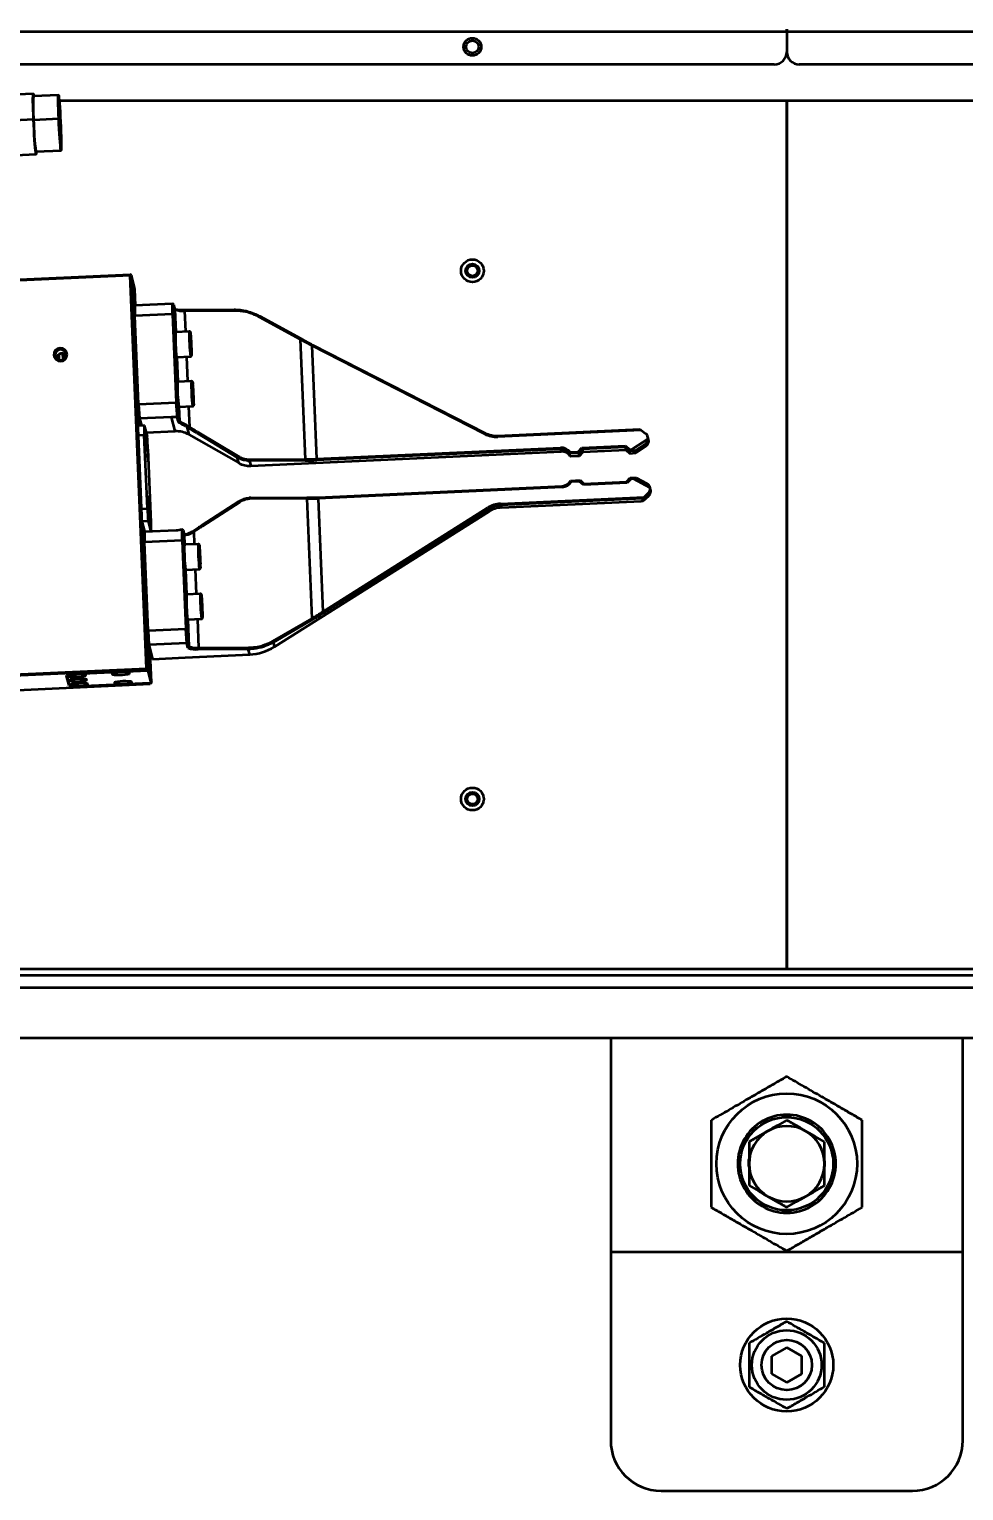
# Model space of a CAD drawing. Header units: millimetres. Extents: x 0 to 420, y 0 to 297.
# Drawn here: x 293.3 to 297.02, y 159.39 to 165.2 of the extents above; entities that cross this region are included whole.
import ezdxf

# ---------------------------------------------------------------- set-up
doc = ezdxf.new("R2010")
doc.units = ezdxf.units.MM
doc.layers.add('尺寸线层', color=150, linetype='Continuous')
doc.styles.add('SLDTEXTSTYLE2', font='TXT', dxfattribs={"width": 0.7})
doc.dimstyles.new('SLDDIMSTYLE0', dxfattribs={"dimtxt": 3.5, "dimasz": 3.302, "dimexe": 0, "dimexo": 0.0625, "dimgap": 0.875, "dimtad": 1, "dimdec": 1, "dimlfac": 100, "dimrnd": 1e-09, "dimzin": 12, "dimdsep": 46, "dimtxsty": 'SLDTEXTSTYLE2', "dimsah": 1, "dimcen": 0.09, "dimadec": 0, "dimazin": 3, "dimtfac": 1, "dimtdec": 3, "dimtofl": 0, "dimtmove": 0, "dimatfit": 3, "dimfxl": 0, "dimfrac": 2, "dimtolj": 1, "dimtzin": 12, "dimarcsym": 0})
doc.dimstyles.new('SLDDIMSTYLE2', dxfattribs={"dimtxt": 0.18, "dimasz": 3.302, "dimexe": 0, "dimexo": 0.0625, "dimgap": 0, "dimtad": 0, "dimtih": 1, "dimtoh": 1, "dimdec": 0, "dimrnd": 1e-09, "dimzin": 0, "dimdsep": 46, "dimtxsty": 'Standard', "dimsah": 1, "dimcen": 0.09, "dimadec": 0, "dimazin": 0, "dimtfac": 3.302, "dimtdec": 0, "dimtofl": 0, "dimtmove": 0, "dimatfit": 3, "dimfxl": 0, "dimfrac": 2, "dimtolj": 1, "dimtzin": 0, "dimarcsym": 0})

# ---------------------------------------------------------------- blocks, each defined once
blk = doc.blocks.new('_D')
at = {"layer": '尺寸线层'}
for p, q in [((291.9431, 202.6412), (364.6876, 202.6412)), ((363.6876, 202.6412), (363.6876, 128.5802)), ((326.1167, 128.5802), (364.6876, 128.5802))]:
    blk.add_line(p, q, dxfattribs=at)
for points in [[(363.6876, 202.6412), (363.1796, 199.3392), (364.1956, 199.3392)], [(363.6876, 128.5802), (364.1956, 131.8822), (363.1796, 131.8822)]]:
    blk.add_solid(points, dxfattribs=at)
at = {"layer": '尺寸线层', "insert": (359.1758, 158.5376), "char_height": 3.5, "attachment_point": 1, "rotation": 90, "style": 'SLDTEXTSTYLE2'}
blk.add_mtext('7406.11', dxfattribs=at)
blk = doc.blocks.new('_D_6')
at = {"layer": '尺寸线层'}
for p, q in [((91.2154, 164.9172), (91.2154, 234.1922)), ((321.3154, 165.1871), (321.3154, 234.1922)), ((321.3154, 233.1922), (91.2154, 233.1922))]:
    blk.add_line(p, q, dxfattribs=at)
for points in [[(91.2154, 233.1922), (94.5174, 232.6842), (94.5174, 233.7002)], [(321.3154, 233.1922), (318.0134, 233.7002), (318.0134, 232.6842)]]:
    blk.add_solid(points, dxfattribs=at)
at = {"layer": '尺寸线层', "insert": (205.1726, 237.704), "char_height": 3.5, "attachment_point": 1, "style": 'SLDTEXTSTYLE2'}
blk.add_mtext('23010', dxfattribs=at)
blk = doc.blocks.new('_D_7')
at = {"layer": '尺寸线层'}
for p, q in [((70.597, 160.4022), (70.597, 246.1922)), ((332.8156, 175.1167), (332.8156, 246.1922)), ((332.8156, 245.1922), (70.597, 245.1922))]:
    blk.add_line(p, q, dxfattribs=at)
for points in [[(70.597, 245.1922), (73.899, 244.6842), (73.899, 245.7002)], [(332.8156, 245.1922), (329.5136, 245.7002), (329.5136, 244.6842)]]:
    blk.add_solid(points, dxfattribs=at)
at = {"layer": '尺寸线层', "insert": (202.8758, 249.704), "char_height": 3.5, "attachment_point": 1, "style": 'SLDTEXTSTYLE2'}
blk.add_mtext('26221.85', dxfattribs=at)

msp = doc.modelspace()

# ---------------------------------------------------------------- linework, layer by layer
at = {"color": 7, "linetype": 'Continuous', "lineweight": 35}
for p, q in [((296.3154, 165.1922), (291.3154, 165.1922)), ((296.3154, 165.1922), (296.3154, 165.2022)), ((296.3154, 165.2022), (296.3154, 165.1922)), ((301.3154, 165.1922), (296.3154, 165.1922)), ((296.3154, 165.1922), (296.3154, 165.1122)), ((296.3154, 165.1922), (296.3154, 165.1122)), ((296.2654, 165.0622), (292.8711, 165.0622)), ((301.3154, 165.0622), (296.3654, 165.0622)), ((293.3193, 164.9455), (292.87, 164.9247)), ((293.4196, 164.9401), (293.3197, 164.9355)), ((296.3154, 164.9172), (293.4227, 164.9172)), ((296.3154, 161.4672), (296.3154, 164.9172)), ((296.3154, 164.9172), (296.3154, 161.4672)), ((301.3154, 164.9172), (296.3154, 164.9172)), ((293.3204, 164.8428), (292.8711, 164.822)), ((293.4206, 164.846), (293.3208, 164.8414)), ((293.3299, 164.7157), (293.4297, 164.7203)), ((292.881, 164.685), (293.3303, 164.7057)), ((293.175, 164.2031), (293.7042, 164.2276)), ((293.7042, 164.2233), (293.175, 164.1989)), ((293.7067, 164.2256), (293.7042, 164.2276)), ((293.7042, 164.2233), (293.7067, 164.2256)), ((293.7694, 162.6613), (293.7042, 164.2233)), ((293.7094, 164.2228), (293.7067, 164.2256)), ((293.7088, 164.2234), (293.7093, 164.2235)), ((293.7093, 164.2235), (293.7093, 164.2229)), ((293.7215, 164.1762), (293.7093, 164.2235)), ((293.7094, 164.2228), (293.7746, 162.6608)), ((293.7105, 164.2186), (293.7094, 164.2228)), ((293.7105, 164.2186), (293.7113, 164.1989)), ((293.7135, 164.1902), (293.7113, 164.1989)), ((293.7189, 164.0612), (293.7135, 164.1902)), ((293.7203, 164.1603), (293.7137, 164.1855)), ((293.7161, 164.1606), (293.7148, 164.1606)), ((293.7187, 164.0977), (293.7161, 164.1606)), ((293.7161, 164.1606), (293.7213, 164.1602)), ((293.7213, 164.1602), (293.7236, 164.1047)), ((293.7235, 164.1515), (293.7213, 164.1602)), ((293.7223, 164.1562), (293.7215, 164.1762)), ((293.7227, 164.1713), (293.7216, 164.1722)), ((293.7235, 164.1515), (293.7227, 164.1713)), ((293.7238, 164.1671), (293.7227, 164.1713)), ((293.7264, 164.1048), (293.7238, 164.1671)), ((293.7231, 164.1047), (293.7187, 164.0996)), ((293.7189, 164.06), (293.7187, 164.0996)), ((293.7231, 164.1047), (293.8732, 164.1116)), ((293.7231, 164.1047), (293.7233, 164.0627)), ((293.8734, 164.0693), (293.8732, 164.1116)), ((293.8785, 164.1066), (293.8732, 164.1116)), ((293.8785, 164.1066), (293.8787, 164.0668)), ((293.8833, 164.088), (293.8785, 164.1066)), ((293.887, 163.9986), (293.8833, 164.088)), ((293.9192, 164.087), (294.1179, 164.0876)), ((293.9207, 164.0828), (293.9192, 164.087)), ((294.1194, 164.0834), (293.9207, 164.0828)), ((293.9207, 164.0828), (293.9241, 164.0004)), ((294.1194, 164.0834), (294.1179, 164.0876)), ((293.7233, 164.0627), (293.7189, 164.06)), ((293.7334, 163.7126), (293.7189, 164.06)), ((293.7237, 164.0624), (293.7233, 164.0627)), ((293.8734, 164.0693), (293.7237, 164.0624)), ((293.7383, 163.7115), (293.7237, 164.0624)), ((293.8734, 164.0693), (293.8881, 163.7184)), ((293.8787, 164.0668), (293.8734, 164.0693)), ((293.8787, 164.0668), (293.8932, 163.7199)), ((294.2185, 164.0581), (294.2196, 164.0618)), ((294.3821, 163.9686), (294.2185, 164.0581)), ((294.2196, 164.0618), (294.3832, 163.9723)), ((293.9398, 164.0011), (293.8849, 163.9985)), ((293.9459, 163.9799), (293.9456, 163.9692)), ((293.9456, 163.9692), (293.9468, 163.9407)), ((293.9474, 163.9621), (293.9459, 163.9799)), ((293.9459, 163.962), (293.9474, 163.9621)), ((293.9486, 163.9335), (293.9474, 163.9621)), ((294.3821, 163.9686), (294.3832, 163.9723)), ((294.402, 163.4927), (294.3821, 163.9686)), ((294.4264, 163.9445), (294.3821, 163.9686)), ((293.406, 163.9067), (293.4008, 163.9072)), ((293.4082, 163.8982), (293.406, 163.9067)), ((293.4205, 163.9089), (293.4214, 163.8872)), ((293.4376, 163.889), (293.4366, 163.9128)), ((293.4489, 163.9087), (293.4537, 163.9096)), ((293.8895, 163.8987), (293.9444, 163.9012)), ((293.9283, 163.9004), (293.9324, 163.8026)), ((293.9468, 163.9407), (293.9483, 163.9228)), ((293.9474, 163.9335), (293.9486, 163.9335)), ((293.9483, 163.9228), (293.9486, 163.9335)), ((294.4264, 163.9445), (294.4289, 163.9481)), ((294.4264, 163.9445), (294.4452, 163.4938)), ((295.1139, 163.5933), (294.4264, 163.9445)), ((294.4289, 163.9481), (295.1164, 163.597)), ((293.8953, 163.8009), (293.8912, 163.8987)), ((293.9481, 163.8034), (293.8931, 163.8008)), ((293.9542, 163.7822), (293.9538, 163.7715)), ((293.9538, 163.7715), (293.955, 163.7429)), ((293.9541, 163.7643), (293.9557, 163.7643)), ((293.9557, 163.7643), (293.9542, 163.7822)), ((293.955, 163.7429), (293.9565, 163.7251)), ((293.9556, 163.7357), (293.9569, 163.7358)), ((293.9569, 163.7358), (293.9557, 163.7643)), ((293.9565, 163.7251), (293.9569, 163.7358)), ((293.7371, 163.6593), (293.7334, 163.7126)), ((293.7334, 163.7126), (293.7383, 163.7115)), ((293.7371, 163.6262), (293.7335, 163.7109)), ((293.7383, 163.7115), (293.8881, 163.7184)), ((293.7383, 163.7115), (293.7422, 163.6549)), ((293.8881, 163.7184), (293.8932, 163.7199)), ((293.8922, 163.6589), (293.8881, 163.7184)), ((293.8932, 163.7199), (293.8971, 163.6626)), ((293.8978, 163.7009), (293.9527, 163.7035)), ((293.9018, 163.6438), (293.8994, 163.701)), ((293.9365, 163.7027), (293.9399, 163.6209)), ((293.7604, 163.6273), (293.7355, 163.6262)), ((293.7359, 163.6547), (293.7363, 163.6542)), ((293.7359, 163.6537), (293.7363, 163.6542)), ((293.742, 163.6265), (293.7361, 163.6492)), ((293.7363, 163.6542), (293.7376, 163.6553)), ((293.7422, 163.6549), (293.7371, 163.6593)), ((293.7375, 163.6578), (293.7371, 163.6593)), ((293.7375, 163.6578), (293.7376, 163.6553)), ((293.7376, 163.6553), (293.7448, 163.6274)), ((293.8686, 163.6607), (293.7422, 163.6549)), ((293.7422, 163.6549), (293.7495, 163.6268)), ((293.7441, 163.6266), (293.7448, 163.6274)), ((293.7448, 163.6274), (293.7447, 163.6299)), ((293.7455, 163.6266), (293.7447, 163.6299)), ((293.7607, 163.6268), (293.7717, 163.5839)), ((293.8831, 163.6042), (293.8686, 163.6607)), ((293.8919, 163.6587), (293.8922, 163.6589)), ((293.8953, 163.6455), (293.8919, 163.6587)), ((293.8922, 163.6589), (293.8971, 163.6626)), ((293.8953, 163.6455), (293.9004, 163.6498)), ((293.8966, 163.6435), (293.8953, 163.6455)), ((293.8965, 163.6435), (293.9009, 163.6474)), ((293.8974, 163.64), (293.8965, 163.6435)), ((293.8971, 163.6626), (293.9004, 163.6498)), ((293.8974, 163.64), (293.9018, 163.6438)), ((293.9009, 163.6474), (293.9004, 163.6498)), ((293.9009, 163.6474), (293.9018, 163.6438)), ((293.9295, 163.6218), (293.9328, 163.6256)), ((293.9295, 163.6218), (293.9374, 163.5911)), ((293.9371, 163.6171), (293.9399, 163.6209)), ((293.9619, 163.6022), (293.9371, 163.6171)), ((293.9399, 163.6209), (293.9632, 163.6068)), ((295.1667, 163.5862), (295.7308, 163.6122)), ((295.7308, 163.6122), (295.7367, 163.6083)), ((293.7609, 163.5888), (293.7359, 163.5876)), ((293.7481, 163.296), (293.7359, 163.5876)), ((293.773, 163.2971), (293.7609, 163.5888)), ((293.7679, 163.5988), (293.8831, 163.6042)), ((293.9374, 163.5911), (294.1362, 163.4779)), ((293.9632, 163.6068), (293.9619, 163.6022)), ((293.9736, 163.595), (293.9768, 163.5993)), ((294.1305, 163.5001), (293.9736, 163.595)), ((293.9768, 163.5993), (294.1337, 163.5044)), ((295.1139, 163.5933), (295.1164, 163.597)), ((295.7367, 163.6083), (295.1667, 163.5819)), ((295.1667, 163.5819), (295.1667, 163.5862)), ((295.7009, 163.5323), (295.7639, 163.5738)), ((295.7531, 163.5532), (295.7126, 163.5265)), ((295.7367, 163.6083), (295.7543, 163.5948)), ((295.7552, 163.5449), (295.7531, 163.5532)), ((295.7657, 163.5717), (295.7631, 163.5814)), ((293.7752, 163.533), (293.7874, 163.2414)), ((294.1305, 163.5001), (294.1337, 163.5044)), ((294.1362, 163.4779), (294.1305, 163.5001)), ((294.184, 163.4665), (295.4187, 163.5235)), ((294.4452, 163.4938), (295.4159, 163.5386)), ((294.4452, 163.4938), (294.4456, 163.4885)), ((295.4162, 163.5334), (294.4456, 163.4885)), ((295.4159, 163.5386), (295.4162, 163.5334)), ((295.4162, 163.5334), (295.4187, 163.5235)), ((295.4889, 163.5169), (295.4516, 163.5151)), ((295.4542, 163.5054), (295.4516, 163.5151)), ((295.4536, 163.5209), (295.4865, 163.5224)), ((295.4561, 163.5052), (295.4915, 163.5068)), ((295.4865, 163.5224), (295.5008, 163.5379)), ((295.4865, 163.5224), (295.4889, 163.5169)), ((295.5033, 163.5324), (295.4889, 163.5169)), ((295.4915, 163.5068), (295.4889, 163.5169)), ((295.4915, 163.5068), (295.5058, 163.5224)), ((295.4915, 163.5068), (295.4915, 163.5068)), ((295.5008, 163.5379), (295.6745, 163.546)), ((295.5008, 163.5379), (295.5033, 163.5324)), ((295.6729, 163.5402), (295.5033, 163.5324)), ((295.5058, 163.5224), (295.5033, 163.5324)), ((295.5058, 163.5224), (295.6754, 163.5302)), ((295.6745, 163.546), (295.6729, 163.5402)), ((295.6885, 163.5261), (295.6729, 163.5402)), ((295.6729, 163.5402), (295.6754, 163.5302)), ((295.6745, 163.546), (295.6901, 163.5318)), ((295.6754, 163.5302), (295.691, 163.5161)), ((295.6885, 163.5261), (295.6901, 163.5318)), ((295.7027, 163.5267), (295.6885, 163.5261)), ((295.6885, 163.5261), (295.691, 163.5161)), ((295.6901, 163.5318), (295.7009, 163.5323)), ((295.691, 163.5161), (295.7014, 163.5165)), ((295.691, 163.5161), (295.691, 163.5161)), ((295.7027, 163.5267), (295.7009, 163.5323)), ((295.7014, 163.5165), (295.7147, 163.5182)), ((295.7126, 163.5265), (295.7027, 163.5267)), ((295.7147, 163.5182), (295.7126, 163.5265)), ((295.7147, 163.5182), (295.7552, 163.5449)), ((294.172, 163.4919), (294.402, 163.4927)), ((294.401, 163.4874), (294.1787, 163.4867)), ((294.1787, 163.4867), (294.184, 163.4665)), ((294.402, 163.4927), (294.401, 163.4874)), ((294.4517, 163.3412), (295.4224, 163.3861)), ((295.4224, 163.3822), (294.4517, 163.3373)), ((295.4224, 163.3861), (295.4224, 163.3822)), ((295.4561, 163.4074), (295.4934, 163.4091)), ((295.4914, 163.4048), (295.4585, 163.4033)), ((295.4934, 163.4091), (295.4914, 163.4048)), ((295.507, 163.3906), (295.4914, 163.4048)), ((295.4934, 163.4091), (295.509, 163.395)), ((295.6807, 163.3987), (295.507, 163.3906)), ((295.509, 163.395), (295.507, 163.3906)), ((295.509, 163.395), (295.6786, 163.4028)), ((295.6786, 163.4028), (295.693, 163.4183)), ((295.6786, 163.4028), (295.6807, 163.3987)), ((295.695, 163.4142), (295.6807, 163.3987)), ((295.693, 163.4183), (295.7072, 163.419)), ((295.695, 163.4142), (295.693, 163.4183)), ((295.7058, 163.4147), (295.695, 163.4142)), ((295.7058, 163.4147), (295.7072, 163.419)), ((295.772, 163.3791), (295.7058, 163.4147)), ((295.7072, 163.419), (295.7171, 163.4187)), ((295.7171, 163.4187), (295.7596, 163.3958)), ((295.774, 163.372), (295.7715, 163.3814)), ((293.9888, 163.2297), (294.1377, 163.3256)), ((294.1413, 163.3227), (293.9924, 163.2269)), ((294.1413, 163.3227), (294.1377, 163.3256)), ((294.4085, 163.3362), (294.1785, 163.3355)), ((294.1849, 163.3394), (294.4072, 163.3401)), ((294.4072, 163.3401), (294.4085, 163.3362)), ((294.4284, 162.8603), (294.4085, 163.3362)), ((294.4517, 163.3412), (294.4517, 163.3373)), ((294.4517, 163.3373), (294.4705, 162.8866)), ((295.1778, 163.316), (295.7478, 163.3423)), ((295.7423, 163.3364), (295.1782, 163.3103)), ((295.1807, 163.3006), (295.7371, 163.3263)), ((295.7371, 163.3263), (295.7447, 163.3274)), ((295.7478, 163.3423), (295.7423, 163.3364)), ((295.7447, 163.3274), (295.7423, 163.3364)), ((295.7447, 163.3274), (295.7667, 163.3477)), ((295.7642, 163.3574), (295.7478, 163.3423)), ((295.7667, 163.3477), (295.7642, 163.3574)), ((293.7481, 163.296), (293.773, 163.2971)), ((294.2782, 162.7474), (295.1315, 163.2852)), ((294.4705, 162.8866), (295.1261, 163.2998)), ((295.129, 163.2949), (294.4734, 162.8817)), ((295.129, 163.2949), (295.1261, 163.2998)), ((295.1315, 163.2852), (295.129, 163.2949)), ((295.1782, 163.3103), (295.1778, 163.316)), ((295.1782, 163.3103), (295.1807, 163.3006)), ((293.7765, 163.2462), (293.7516, 163.2451)), ((293.7516, 163.2451), (293.7619, 163.2051)), ((293.7565, 163.161), (293.7532, 163.2386)), ((293.7561, 163.201), (293.7548, 163.2325)), ((293.7563, 163.1996), (293.761, 163.205)), ((293.761, 163.205), (293.8873, 163.2109)), ((293.761, 163.2086), (293.7611, 163.205)), ((293.761, 163.205), (293.7612, 163.1628)), ((293.7765, 163.2462), (293.7868, 163.2062)), ((293.9107, 163.2141), (293.9105, 163.2143)), ((293.911, 163.1697), (293.9107, 163.2141)), ((293.916, 163.21), (293.9107, 163.2141)), ((293.916, 163.21), (293.9162, 163.1671)), ((293.9193, 163.1972), (293.916, 163.21)), ((293.9506, 163.2005), (293.947, 163.203)), ((293.9542, 163.2075), (293.9777, 163.2226)), ((293.9573, 163.2051), (293.9542, 163.2075)), ((293.9793, 163.2193), (293.9573, 163.2051)), ((293.9573, 163.2051), (293.9594, 163.1551)), ((293.9777, 163.2226), (293.9793, 163.2193)), ((293.9924, 163.2269), (293.9888, 163.2297)), ((293.7552, 163.2019), (293.7548, 163.2023)), ((293.7552, 163.2019), (293.7548, 163.2015)), ((293.7566, 163.2006), (293.7552, 163.2019)), ((293.7565, 163.1598), (293.7563, 163.1996)), ((293.7612, 163.1628), (293.7565, 163.1598)), ((293.771, 162.8124), (293.7565, 163.1598)), ((293.7566, 163.2006), (293.7566, 163.1999)), ((293.7567, 163.2001), (293.7566, 163.2006)), ((293.911, 163.1697), (293.7612, 163.1628)), ((293.7758, 162.8118), (293.7612, 163.1628)), ((293.911, 163.1697), (293.9256, 162.8187)), ((293.9162, 163.1671), (293.911, 163.1697)), ((293.9162, 163.1671), (293.9307, 162.8203)), ((293.9193, 163.1972), (293.9197, 163.1962)), ((293.9207, 163.1926), (293.9197, 163.1962)), ((293.9751, 163.1558), (293.9201, 163.1533)), ((293.9225, 163.1916), (293.9207, 163.1926)), ((293.9223, 163.1534), (293.9207, 163.1926)), ((293.9812, 163.1346), (293.9808, 163.1239)), ((293.9808, 163.1239), (293.982, 163.0954)), ((293.9827, 163.1168), (293.9811, 163.1167)), ((293.9827, 163.1168), (293.9812, 163.1346)), ((293.982, 163.0954), (293.9836, 163.0775)), ((293.9839, 163.0882), (293.9827, 163.1168)), ((293.9839, 163.0882), (293.9827, 163.0882)), ((293.9836, 163.0775), (293.9839, 163.0882)), ((293.9245, 163.0539), (293.9248, 163.0534)), ((293.9248, 163.0534), (293.9797, 163.0559)), ((293.9305, 162.9556), (293.9265, 163.0534)), ((293.9635, 163.0552), (293.9676, 162.9573)), ((293.9833, 162.9581), (293.9284, 162.9555)), ((293.9894, 162.9369), (293.9891, 162.9262)), ((293.9891, 162.9262), (293.9903, 162.8977)), ((293.9909, 162.919), (293.9894, 162.9369)), ((293.9909, 162.919), (293.9894, 162.919)), ((293.9921, 162.8905), (293.9909, 162.919)), ((293.9328, 162.8562), (293.933, 162.8556)), ((293.933, 162.8556), (293.9879, 162.8582)), ((293.9392, 162.7484), (293.9347, 162.8557)), ((293.9718, 162.8574), (293.9765, 162.7432)), ((293.9903, 162.8977), (293.9918, 162.8798)), ((293.9921, 162.8905), (293.9909, 162.8905)), ((293.9918, 162.8798), (293.9921, 162.8905)), ((294.2723, 162.7698), (294.4284, 162.8603)), ((294.4298, 162.8553), (294.2737, 162.7649)), ((294.4298, 162.8553), (294.4284, 162.8603)), ((294.4734, 162.8817), (294.4705, 162.8866)), ((293.7746, 162.7593), (293.771, 162.8124)), ((293.771, 162.8124), (293.7755, 162.8113)), ((293.7771, 162.6677), (293.7711, 162.8107)), ((293.7755, 162.8113), (293.7758, 162.8118)), ((293.7755, 162.8113), (293.7794, 162.7552)), ((293.7758, 162.8118), (293.9256, 162.8187)), ((293.9256, 162.8187), (293.9307, 162.8203)), ((293.9295, 162.7621), (293.9256, 162.8187)), ((293.9307, 162.8203), (293.9344, 162.767)), ((293.7788, 162.6568), (293.7745, 162.7619)), ((293.7746, 162.7593), (293.7794, 162.7552)), ((293.7891, 162.703), (293.7746, 162.7593)), ((293.9295, 162.7621), (293.7794, 162.7552)), ((293.7794, 162.7552), (293.7939, 162.6987)), ((293.9295, 162.7621), (293.9344, 162.767)), ((293.9344, 162.7432), (293.9295, 162.7621)), ((293.9344, 162.767), (293.9392, 162.7484)), ((293.9344, 162.7432), (293.9392, 162.7484)), ((293.9755, 162.7375), (293.9765, 162.7432)), ((294.1742, 162.7381), (293.9755, 162.7375)), ((293.9765, 162.7432), (294.1752, 162.7438)), ((294.1742, 162.7381), (294.1752, 162.7438)), ((294.1798, 162.7165), (294.1742, 162.7381)), ((294.2737, 162.7649), (294.2723, 162.7698)), ((294.2737, 162.7649), (294.2782, 162.7474)), ((293.7807, 162.7357), (293.7848, 162.6377)), ((293.7889, 162.605), (293.784, 162.7229)), ((293.7916, 162.7005), (293.7891, 162.703)), ((293.7916, 162.7005), (293.7939, 162.6987)), ((293.7939, 162.6987), (293.9233, 162.7047)), ((293.9233, 162.7047), (294.1798, 162.7165)), ((293.2402, 162.6368), (293.7694, 162.6613)), ((293.7698, 162.6556), (293.2406, 162.6312)), ((293.452, 162.6323), (293.4519, 162.6326)), ((293.462, 162.5936), (293.452, 162.6323)), ((293.4526, 162.6334), (293.4526, 162.6317)), ((293.4527, 162.6316), (293.4623, 162.5944)), ((293.7709, 162.6514), (293.4808, 162.638)), ((293.7749, 162.6515), (293.4863, 162.6382)), ((293.4863, 162.6383), (293.4863, 162.6382)), ((293.7721, 162.6586), (293.7694, 162.6613)), ((293.7698, 162.6556), (293.7721, 162.6586)), ((293.7709, 162.6514), (293.7698, 162.6556)), ((293.7756, 162.6566), (293.7709, 162.6514)), ((293.7721, 162.6586), (293.7746, 162.6608)), ((293.7746, 162.6608), (293.7756, 162.6566)), ((293.7747, 162.6556), (293.7749, 162.6515)), ((293.7748, 162.6763), (293.7771, 162.6677)), ((293.7748, 162.6763), (293.7756, 162.6566)), ((293.7749, 162.6515), (293.787, 162.6043)), ((293.775, 162.6717), (293.786, 162.629)), ((293.7761, 162.6675), (293.7771, 162.6677)), ((293.7848, 162.6377), (293.7838, 162.6377)), ((293.7848, 162.6377), (293.787, 162.629)), ((293.787, 162.629), (293.786, 162.629)), ((293.787, 162.6043), (293.786, 162.629)), ((293.7879, 162.6092), (293.787, 162.629)), ((293.255, 162.5754), (293.7842, 162.5998)), ((293.4619, 162.5959), (293.462, 162.5936)), ((293.493, 162.5907), (293.7831, 162.6041)), ((293.493, 162.5907), (293.493, 162.5908)), ((293.4985, 162.591), (293.787, 162.6043)), ((293.7842, 162.5998), (293.7831, 162.6041)), ((293.7831, 162.6041), (293.7831, 162.6041)), ((293.7866, 162.6021), (293.7842, 162.5998)), ((293.7889, 162.605), (293.7866, 162.6021)), ((293.7869, 162.6082), (293.7879, 162.6092)), ((293.7879, 162.6092), (293.7889, 162.605)), ((291.3154, 161.4672), (296.3154, 161.4672)), ((296.3154, 161.4672), (301.3154, 161.4672)), ((291.3154, 161.4422), (301.3154, 161.4422)), ((301.3154, 161.3922), (291.3154, 161.3922)), ((291.3154, 161.1922), (301.3154, 161.1922)), ((295.6154, 161.1922), (295.6154, 160.3422)), ((297.0154, 160.3422), (297.0154, 161.1922)), ((296.3154, 160.8872), (296.2964, 160.8763)), ((296.3344, 160.8763), (296.3154, 160.8872)), ((296.1655, 160.8007), (296.1465, 160.7897)), ((296.1465, 160.7897), (296.1465, 160.7678)), ((296.4842, 160.7897), (296.4652, 160.8007)), ((296.4842, 160.7897), (296.4842, 160.7678)), ((296.4659, 160.7039), (296.4659, 160.6809)), ((296.1465, 160.6167), (296.1465, 160.5947)), ((296.1655, 160.5838), (296.1465, 160.5947)), ((296.4842, 160.5947), (296.4652, 160.5838)), ((296.4842, 160.6167), (296.4842, 160.5947)), ((296.3154, 160.4972), (296.2964, 160.5082)), ((296.3344, 160.5082), (296.3154, 160.4972)), ((295.6154, 160.3422), (297.0154, 160.3422)), ((295.6154, 160.3422), (295.6154, 159.5922)), ((297.0154, 159.5922), (297.0154, 160.3422)), ((296.3154, 159.9615), (296.2554, 159.9269)), ((296.3754, 159.9269), (296.3154, 159.9615)), ((296.2554, 159.9269), (296.2554, 159.8576)), ((296.3754, 159.8576), (296.3754, 159.9269)), ((296.2554, 159.8576), (296.3154, 159.823)), ((296.3154, 159.823), (296.3754, 159.8576)), ((295.8154, 159.3922), (296.8154, 159.3922))]:
    msp.add_line(p, q, dxfattribs=at)
at = {"color": 7, "linetype": 'Continuous', "lineweight": 35, "flags": 128}
for points in [[(293.3204, 164.8428), (293.3196, 164.8631), (293.319, 164.8823), (293.3185, 164.8998), (293.3182, 164.915), (293.3182, 164.9275), (293.3183, 164.9369), (293.3186, 164.943), (293.3192, 164.9454), (293.3199, 164.9443), (293.3207, 164.9395), (293.3212, 164.9356)], [(293.4206, 164.846), (293.4198, 164.8657), (293.4192, 164.8842), (293.4188, 164.9009), (293.4186, 164.9151), (293.4186, 164.9265), (293.4188, 164.9346), (293.4192, 164.9391), (293.4198, 164.94), (293.4205, 164.9371), (293.4214, 164.9305), (293.4224, 164.9206), (293.4235, 164.9075), (293.4246, 164.8919), (293.4257, 164.8741), (293.4268, 164.8548), (293.4278, 164.8347), (293.4287, 164.8145)], [(293.3313, 164.7158), (293.3313, 164.7143), (293.331, 164.7083), (293.3304, 164.7058), (293.3298, 164.707), (293.3289, 164.7118), (293.3279, 164.72), (293.3269, 164.7315), (293.3258, 164.7458), (293.3246, 164.7625), (293.3234, 164.7812), (293.3223, 164.8012), (293.3213, 164.8219), (293.3204, 164.8428)], [(293.4287, 164.8145), (293.4295, 164.7948), (293.4301, 164.7763), (293.4305, 164.7596), (293.4307, 164.7453), (293.4307, 164.734), (293.4305, 164.7259), (293.4301, 164.7213), (293.4295, 164.7205), (293.4288, 164.7234), (293.4279, 164.7299), (293.4269, 164.7399), (293.4258, 164.7529), (293.4247, 164.7686), (293.4236, 164.7864), (293.4225, 164.8056), (293.4215, 164.8257), (293.4206, 164.846)], [(293.9488, 163.9449), (293.9482, 163.9577), (293.9475, 163.97), (293.9468, 163.9808), (293.9461, 163.9892), (293.9455, 163.9945), (293.945, 163.9963), (293.945, 163.9963)], [(293.9491, 163.9065), (293.9492, 163.9064), (293.9495, 163.9082), (293.9496, 163.9135), (293.9496, 163.9179)], [(293.957, 163.7472), (293.9564, 163.76), (293.9557, 163.7723), (293.955, 163.783), (293.9544, 163.7914), (293.9538, 163.7968), (293.9533, 163.7986), (293.9532, 163.7986)], [(293.9574, 163.7087), (293.9574, 163.7087), (293.9577, 163.7105), (293.9578, 163.7158), (293.9578, 163.7202)], [(293.7607, 163.6268), (293.7604, 163.6272), (293.7602, 163.6259), (293.7601, 163.6229), (293.76, 163.6184), (293.7601, 163.6124), (293.7603, 163.6053), (293.7605, 163.5974), (293.7609, 163.5888)], [(293.7647, 163.5553), (293.7642, 163.5664), (293.7636, 163.5769), (293.763, 163.5856), (293.7624, 163.5915), (293.7619, 163.594), (293.7617, 163.5929), (293.7616, 163.5881), (293.7617, 163.5804), (293.762, 163.5704), (293.7624, 163.5594), (293.763, 163.5484), (293.7636, 163.5387), (293.7642, 163.5313), (293.7647, 163.527), (293.7651, 163.5263), (293.7653, 163.5293), (293.7653, 163.5356), (293.7651, 163.5446), (293.7647, 163.5553)], [(293.7758, 163.5123), (293.7752, 163.5235), (293.7746, 163.534), (293.774, 163.5427), (293.7735, 163.5486), (293.773, 163.5511), (293.7727, 163.5499), (293.7726, 163.5452), (293.7727, 163.5375), (293.773, 163.5275), (293.7735, 163.5165), (293.7741, 163.5055), (293.7747, 163.4958), (293.7753, 163.4884), (293.7758, 163.4841), (293.7762, 163.4834), (293.7764, 163.4864), (293.7764, 163.4927), (293.7762, 163.5017), (293.7758, 163.5123)], [(293.775, 163.3081), (293.7745, 163.3193), (293.7739, 163.3298), (293.7733, 163.3384), (293.7727, 163.3443), (293.7723, 163.3469), (293.772, 163.3457), (293.7719, 163.341), (293.772, 163.3332), (293.7723, 163.3233), (293.7728, 163.3122), (293.7733, 163.3012), (293.7739, 163.2915), (293.7745, 163.2841), (293.7751, 163.2799), (293.7754, 163.2792), (293.7756, 163.2822), (293.7756, 163.2885), (293.7754, 163.2974), (293.775, 163.3081)], [(293.7861, 163.2652), (293.7856, 163.2764), (293.7849, 163.2868), (293.7843, 163.2955), (293.7838, 163.3014), (293.7833, 163.3039), (293.783, 163.3028), (293.7829, 163.2981), (293.7831, 163.2903), (293.7834, 163.2804), (293.7838, 163.2693), (293.7844, 163.2583), (293.785, 163.2486), (293.7856, 163.2412), (293.7861, 163.2369), (293.7865, 163.2363), (293.7867, 163.2392), (293.7867, 163.2456), (293.7865, 163.2545), (293.7861, 163.2652)], [(293.984, 163.0996), (293.9834, 163.1124), (293.9828, 163.1247), (293.982, 163.1355), (293.9814, 163.1439), (293.9808, 163.1492), (293.9803, 163.151), (293.9802, 163.151)], [(293.9844, 163.0612), (293.9844, 163.0611), (293.9847, 163.0629), (293.9849, 163.0682), (293.9848, 163.0726)], [(293.9923, 162.9019), (293.9917, 162.9147), (293.991, 162.927), (293.9903, 162.9378), (293.9896, 162.9461), (293.989, 162.9515), (293.9885, 162.9533), (293.9885, 162.9533)], [(293.9926, 162.8634), (293.9927, 162.8634), (293.993, 162.8652), (293.9931, 162.8705), (293.9931, 162.8749)], [(293.4915, 162.6377), (293.4802, 162.6369), (293.4703, 162.6357), (293.4628, 162.6341), (293.4586, 162.6324), (293.4581, 162.6307), (293.4613, 162.6292), (293.4679, 162.6281), (293.4773, 162.6275), (293.4883, 162.6275), (293.4998, 162.628), (293.5106, 162.6291), (293.5194, 162.6305), (293.5253, 162.6322), (293.5277, 162.6339), (293.5263, 162.6355), (293.5213, 162.6368), (293.5132, 162.6376), (293.5029, 162.638), (293.4915, 162.6377)], [(293.6662, 162.6458), (293.6549, 162.645), (293.645, 162.6437), (293.6376, 162.6421), (293.6333, 162.6404), (293.6328, 162.6387), (293.636, 162.6373), (293.6427, 162.6362), (293.652, 162.6356), (293.663, 162.6356), (293.6745, 162.6361), (293.6853, 162.6371), (293.6941, 162.6386), (293.7, 162.6402), (293.7025, 162.642), (293.7011, 162.6436), (293.6961, 162.6449), (293.688, 162.6457), (293.6776, 162.646), (293.6662, 162.6458)], [(293.4961, 162.6198), (293.4848, 162.619), (293.4749, 162.6178), (293.4674, 162.6162), (293.4632, 162.6145), (293.4627, 162.6128), (293.4659, 162.6113), (293.4726, 162.6102), (293.4819, 162.6096), (293.4929, 162.6096), (293.5044, 162.6101), (293.5152, 162.6112), (293.524, 162.6126), (293.5299, 162.6143), (293.5323, 162.616), (293.531, 162.6176), (293.5259, 162.6189), (293.5178, 162.6198), (293.5075, 162.6201), (293.4961, 162.6198)], [(293.5007, 162.6019), (293.4894, 162.6011), (293.4795, 162.5999), (293.472, 162.5983), (293.4678, 162.5966), (293.4673, 162.5949), (293.4705, 162.5934), (293.4772, 162.5924), (293.4865, 162.5918), (293.4975, 162.5917), (293.509, 162.5923), (293.5198, 162.5933), (293.5286, 162.5947), (293.5345, 162.5964), (293.5369, 162.5981), (293.5356, 162.5997), (293.5306, 162.601), (293.5225, 162.6019), (293.5121, 162.6022), (293.5007, 162.6019)], [(293.6754, 162.61), (293.6642, 162.6092), (293.6543, 162.608), (293.6468, 162.6064), (293.6425, 162.6047), (293.642, 162.603), (293.6453, 162.6015), (293.6519, 162.6004), (293.6612, 162.5998), (293.6723, 162.5998), (293.6838, 162.6003), (293.6945, 162.6014), (293.7033, 162.6028), (293.7093, 162.6045), (293.7117, 162.6062), (293.7103, 162.6078), (293.7053, 162.6091), (293.6972, 162.6099), (293.6869, 162.6103), (293.6754, 162.61)], [(296.2276, 160.8151), (296.2379, 160.8219), (296.2533, 160.8299)], [(296.1647, 160.683), (296.1651, 160.7066), (296.1655, 160.7106)]]:
    msp.add_lwpolyline(points, dxfattribs=at)
at = {"color": 7, "linetype": 'Continuous', "lineweight": 35}
for centre, radius in [((295.0654, 165.1322), 0.035), ((295.0654, 165.1322), 0.025), ((295.0654, 164.2422), 0.045), ((295.0654, 164.2422), 0.0275), ((295.0654, 164.2422), 0.021), ((295.0654, 162.1422), 0.045), ((295.0654, 162.1422), 0.0275), ((295.0654, 162.1422), 0.021), ((296.3154, 160.6922), 0.2795), ((296.3154, 160.6922), 0.185), ((296.3154, 159.8922), 0.185), ((296.3154, 159.8922), 0.1385), ((296.3154, 159.8922), 0.1)]:
    msp.add_circle(centre, radius, dxfattribs=at)
for centre, radius, start, end in [((296.2654, 165.1122), 0.05, 270, 0), ((296.3654, 165.1122), 0.05, 180, 270), ((294.0203, 164.896), 0.7017, 176.77317, 184.46689), ((294.311, 164.8502), 0.9903, 180.5119, 187.80371), ((293.9133, 164.2383), 0.1515, 258.38849, 272.23823), ((293.9111, 164.1508), 0.0686, 246.11681, 278.01449), ((294.4674, 163.9754), 0.583, 177.72476, 187.56428), ((294.5857, 163.9809), 0.6462, 178.2063, 187.0822), ((294.537, 163.9786), 0.5923, 178.29139, 186.99828), ((293.4273, 163.9082), 0.0265, 3.10961, 182.17943), ((293.4272, 163.9086), 0.0265, 183.10961, 2.17943), ((293.4274, 163.9075), 0.0215, 3.10961, 182.17943), ((293.4274, 163.9079), 0.0215, 183.10961, 2.17943), ((293.4317, 163.8906), 0.0214, 121.45161, 169.90842), ((293.0288, 163.904), 0.9209, 0.86425, 2.54508), ((294.4757, 163.7777), 0.583, 177.72476, 187.56428), ((294.5939, 163.7831), 0.6462, 178.2063, 187.0822), ((294.5453, 163.7809), 0.5923, 178.29139, 186.99828), ((293.037, 163.7063), 0.9209, 0.86425, 2.54508), ((294.0018, 163.6098), 0.2669, 176.48162, 184.75843), ((293.1966, 163.5187), 0.5788, 1.42146, 6.47599), ((293.8878, 163.5039), 0.1003, 60.37722, 92.68195), ((295.1618, 163.6873), 0.1054, 242.98083, 272.67525), ((295.162, 163.6865), 0.1004, 242.98083, 272.67525), ((295.7394, 163.5753), 0.0245, 356.55822, 52.53198), ((295.7417, 163.5656), 0.0247, 303.14207, 14.30775), ((294.3983, 164.5045), 1.0118, 270.21089, 272.65924), ((295.418, 163.4941), 0.0445, 36.95717, 92.77517), ((295.4182, 163.4936), 0.0399, 33.50035, 92.79341), ((295.4207, 163.4837), 0.0398, 32.86567, 92.79686), ((294.1798, 163.5547), 0.0883, 240.37722, 272.68195), ((294.3972, 164.5304), 1.043, 270.21089, 272.65924), ((295.4205, 163.4263), 0.0403, 272.58337, 331.45378), ((295.4203, 163.427), 0.0449, 272.59603, 328.02824), ((295.7475, 163.3756), 0.0247, 312.48159, 8.128), ((294.4033, 164.3831), 1.043, 270.21089, 272.65924), ((294.4048, 164.348), 1.0118, 270.21089, 272.65924), ((295.7499, 163.366), 0.0249, 312.59102, 337.24742), ((295.7502, 163.3659), 0.0245, 337.22621, 14.42948), ((294.3267, 163.3104), 0.5788, 181.42146, 186.47599), ((294.3517, 163.3115), 0.5788, 181.42146, 186.47599), ((295.1827, 163.21), 0.1061, 92.64468, 122.21053), ((295.1828, 163.2094), 0.1011, 92.64468, 122.21053), ((295.1853, 163.1997), 0.1011, 92.64468, 122.21053), ((293.1859, 163.2104), 0.6023, 359.61392, 2.95031), ((294.6235, 163.1344), 0.7036, 178.46349, 186.57105), ((294.6209, 163.1356), 0.6462, 178.2063, 187.0822), ((294.5723, 163.1333), 0.5923, 178.29139, 186.99828), ((293.0641, 163.0588), 0.9209, 0.86425, 2.54508), ((294.6317, 162.9367), 0.7036, 178.46349, 186.57105), ((294.6292, 162.9378), 0.6462, 178.2063, 187.0822), ((294.5805, 162.9356), 0.5923, 178.29139, 186.99828), ((293.0723, 162.861), 0.9209, 0.86425, 2.54508), ((293.965, 162.8122), 0.0755, 246.11681, 278.01449), ((293.967, 162.8111), 0.0686, 246.11681, 278.01449), ((294.1704, 162.9184), 0.2021, 272.64468, 302.21053), ((293.4756, 162.5883), 0.05, 84.03195, 118.22562), ((293.4803, 162.5802), 0.0583, 84.03195, 118.22562), ((293.483, 162.6513), 0.0615, 249.9552, 279.34856), ((293.4868, 162.6618), 0.0717, 249.9552, 279.34856), ((296.3154, 160.6922), 0.195, 90, 150), ((296.3154, 160.6922), 0.195, 30, 90), ((296.3154, 160.6922), 0.15, 120, 180), ((296.3154, 160.6922), 0.15, 60, 120), ((296.3154, 160.6922), 0.15, 0, 60), ((296.3154, 160.6922), 0.195, 150, 210), ((296.3154, 160.6922), 0.195, 330, 30), ((296.3154, 160.6922), 0.151, 183.49237, 185.23986), ((296.3154, 160.6922), 0.15, 180, 240), ((296.3154, 160.6922), 0.15, 300, 0), ((296.3154, 160.6922), 0.195, 210, 270), ((296.3154, 160.6922), 0.195, 270, 330), ((296.3154, 160.6922), 0.15, 240, 300), ((295.8154, 159.5922), 0.2, 180, 270), ((296.8154, 159.5922), 0.2, 270, 0)]:
    msp.add_arc(centre, radius, start, end, dxfattribs=at)
for centre, major_axis, ratio, start_param, end_param in [((293.8764, 163.5475), (-0.0166, 0.1123), 0.879333, 5.960328, 6.19444), ((295.7384, 163.5773), (-0.0116, 0.0259), 0.878757, 3.284119, 4.211414), ((295.4186, 163.4909), (-0.0067, 0.0449), 0.879333, 5.147243, 5.158274), ((294.1717, 163.5868), (-0.0287, 0.097), 0.869927, 2.817201, 2.892391), ((295.4215, 163.4227), (0.0396, 0.0059), 0.841788, 5.628922, 5.639954), ((295.7467, 163.3776), (0.0253, -0.0032), 0.847111, 0.217369, 1.144664), ((294.1851, 163.2655), (0.0888, 0.0003), 0.831405, 1.570907, 1.646097), ((293.8869, 163.2954), (0.0991, 0.0147), 0.841788, 4.592756, 4.826868)]:
    msp.add_ellipse(centre, major_axis=major_axis, ratio=ratio, start_param=start_param, end_param=end_param, dxfattribs=at)
for points, knots in [([(294.1179, 164.0876), (294.1235, 164.0875), (294.1339, 164.0873), (294.1483, 164.0856), (294.1601, 164.0836), (294.1761, 164.0799), (294.1961, 164.0735), (294.2121, 164.0655), (294.2196, 164.0618)], [0, 0, 0, 0, 0.160455, 0.297305, 0.410545, 0.500172, 0.764673, 1, 1, 1, 1]), ([(294.2185, 164.0581), (294.2098, 164.0624), (294.1924, 164.071), (294.1591, 164.081), (294.1344, 164.0825), (294.1194, 164.0834)], [0, 0, 0, 0, 0.278911, 0.559001, 1, 1, 1, 1]), ([(293.9488, 163.9449), (293.9487, 163.947), (293.9484, 163.953), (293.9479, 163.9631), (293.9473, 163.9743), (293.9466, 163.9839), (293.946, 163.9913), (293.9454, 163.9953), (293.9452, 163.9968), (293.9447, 163.9982), (293.944, 163.9993), (293.9428, 164.0004), (293.9414, 164.0011), (293.9403, 164.001), (293.9399, 164.001)], [0, 0, 0, 0, 0.076538, 0.223204, 0.37022, 0.517393, 0.665012, 0.814197, 0.893348, 0.92005, 0.939606, 0.960296, 0.983397, 1, 1, 1, 1]), ([(294.3832, 163.9723), (294.3916, 163.9677), (294.4068, 163.9595), (294.4221, 163.9516), (294.4289, 163.9481)], [0, 0, 0, 0, 0.558689, 1, 1, 1, 1]), ([(293.4355, 163.9132), (293.4339, 163.9133), (293.4306, 163.9137), (293.4262, 163.9126), (293.4227, 163.9108), (293.4212, 163.9095), (293.4205, 163.9089)], [0, 0, 0, 0, 0.249486, 0.4994, 0.749755, 1, 1, 1, 1]), ([(293.4484, 163.9046), (293.4476, 163.9056), (293.4457, 163.9082), (293.4414, 163.9115), (293.4374, 163.9126), (293.4355, 163.9132)], [0, 0, 0, 0, 0.249308, 0.647288, 1, 1, 1, 1]), ([(293.9444, 163.9013), (293.9448, 163.9013), (293.9457, 163.9013), (293.947, 163.902), (293.948, 163.9029), (293.9487, 163.9039), (293.949, 163.9047), (293.9492, 163.9055), (293.9494, 163.9066), (293.9496, 163.9088), (293.9496, 163.9126), (293.9496, 163.9167), (293.9496, 163.9181)], [0, 0, 0, 0, 0.028828, 0.077049, 0.117348, 0.153599, 0.188413, 0.23128, 0.310262, 0.529364, 0.842306, 1, 1, 1, 1]), ([(293.9488, 163.9428), (293.9488, 163.943), (293.9488, 163.9437), (293.9488, 163.9444), (293.9488, 163.9449)], [0, 0, 0, 0, 0.287, 1, 1, 1, 1]), ([(293.957, 163.7472), (293.9569, 163.7492), (293.9567, 163.7553), (293.9562, 163.7654), (293.9555, 163.7765), (293.9548, 163.7861), (293.9542, 163.7935), (293.9537, 163.7975), (293.9534, 163.7991), (293.9529, 163.8004), (293.9522, 163.8016), (293.9511, 163.8026), (293.9496, 163.8033), (293.9486, 163.8033), (293.9481, 163.8033)], [0, 0, 0, 0, 0.076538, 0.223204, 0.37022, 0.517393, 0.665012, 0.814197, 0.893348, 0.92005, 0.939606, 0.960296, 0.983397, 1, 1, 1, 1]), ([(293.9571, 163.7451), (293.9571, 163.7453), (293.9571, 163.746), (293.957, 163.7467), (293.957, 163.7472)], [0, 0, 0, 0, 0.287, 1, 1, 1, 1]), ([(293.9527, 163.7036), (293.953, 163.7036), (293.9539, 163.7036), (293.9552, 163.7042), (293.9563, 163.7052), (293.9569, 163.7061), (293.9573, 163.7069), (293.9575, 163.7077), (293.9577, 163.7089), (293.9578, 163.7111), (293.9579, 163.7149), (293.9578, 163.719), (293.9578, 163.7204)], [0, 0, 0, 0, 0.028828, 0.077049, 0.117348, 0.153599, 0.188413, 0.23128, 0.310262, 0.529364, 0.842306, 1, 1, 1, 1]), ([(293.9295, 163.6218), (293.9254, 163.6242), (293.9169, 163.6291), (293.9067, 163.6339), (293.8991, 163.6376), (293.898, 163.6392), (293.8974, 163.64)], [0, 0, 0, 0, 0.244798, 0.498513, 0.753098, 1, 1, 1, 1]), ([(293.9018, 163.6438), (293.9025, 163.643), (293.9037, 163.6415), (293.911, 163.6376), (293.9212, 163.6329), (293.9291, 163.6279), (293.9328, 163.6256)], [0, 0, 0, 0, 0.253313, 0.500278, 0.76523, 1, 1, 1, 1]), ([(293.9371, 163.6171), (293.9357, 163.618), (293.9331, 163.6196), (293.9306, 163.6211), (293.9295, 163.6218)], [0, 0, 0, 0, 0.5617884, 1, 1, 1, 1]), ([(293.9328, 163.6256), (293.9341, 163.6247), (293.9365, 163.6231), (293.9389, 163.6216), (293.9399, 163.6209)], [0, 0, 0, 0, 0.5599794, 1, 1, 1, 1]), ([(293.9736, 163.595), (293.9714, 163.5964), (293.9674, 163.5987), (293.9636, 163.6011), (293.9619, 163.6022)], [0, 0, 0, 0, 0.561395, 1, 1, 1, 1]), ([(293.9632, 163.6068), (293.9658, 163.6056), (293.9704, 163.6033), (293.9749, 163.6005), (293.9768, 163.5993)], [0, 0, 0, 0, 0.559851, 1, 1, 1, 1]), ([(294.1721, 163.487), (294.1648, 163.4879), (294.1502, 163.4898), (294.137, 163.4967), (294.1305, 163.5001)], [0, 0, 0, 0, 0.500376, 1, 1, 1, 1]), ([(294.1337, 163.5044), (294.1405, 163.5009), (294.1527, 163.4946), (294.1661, 163.4927), (294.172, 163.4919)], [0, 0, 0, 0, 0.558301, 1, 1, 1, 1]), ([(295.4536, 163.5209), (295.4532, 163.5199), (295.4525, 163.5181), (295.4517, 163.5163), (295.4514, 163.5156)], [0, 0, 0, 0, 0.560001, 1, 1, 1, 1]), ([(295.4542, 163.5054), (295.4545, 163.5053), (295.4552, 163.5053), (295.4558, 163.5052), (295.4561, 163.5052)], [0, 0, 0, 0, 0.56, 1, 1, 1, 1]), ([(294.172, 163.4919), (294.172, 163.491), (294.1721, 163.4894), (294.1721, 163.4877), (294.1721, 163.487)], [0, 0, 0, 0, 0.56, 1, 1, 1, 1]), ([(295.4559, 163.407), (295.4564, 163.4063), (295.4573, 163.4051), (295.4581, 163.4038), (295.4585, 163.4033)], [0, 0, 0, 0, 0.5599989, 1, 1, 1, 1]), ([(294.1377, 163.3256), (294.144, 163.3291), (294.1566, 163.3361), (294.171, 163.3381), (294.1782, 163.3392)], [0, 0, 0, 0, 0.500314, 1, 1, 1, 1]), ([(294.1785, 163.3355), (294.1711, 163.3343), (294.1579, 163.3322), (294.1463, 163.3256), (294.1413, 163.3227)], [0, 0, 0, 0, 0.561251, 1, 1, 1, 1]), ([(294.1782, 163.3392), (294.1783, 163.3385), (294.1784, 163.3372), (294.1785, 163.336), (294.1785, 163.3355)], [0, 0, 0, 0, 0.560001, 1, 1, 1, 1]), ([(293.9202, 163.1944), (293.9218, 163.1944), (293.9255, 163.1943), (293.9351, 163.1965), (293.9431, 163.2008), (293.947, 163.203)], [0, 0, 0, 0, 0.280068, 0.646395, 1, 1, 1, 1]), ([(293.947, 163.203), (293.9483, 163.2038), (293.9507, 163.2053), (293.9531, 163.2068), (293.9542, 163.2075)], [0, 0, 0, 0, 0.558196, 1, 1, 1, 1]), ([(293.9573, 163.2051), (293.956, 163.2042), (293.9537, 163.2026), (293.9515, 163.2012), (293.9506, 163.2005)], [0, 0, 0, 0, 0.559985, 1, 1, 1, 1]), ([(293.9777, 163.2226), (293.9798, 163.2239), (293.9834, 163.2262), (293.9872, 163.2286), (293.9888, 163.2297)], [0, 0, 0, 0, 0.558591, 1, 1, 1, 1]), ([(293.9924, 163.2269), (293.99, 163.2253), (293.9858, 163.2226), (293.9813, 163.2203), (293.9793, 163.2193)], [0, 0, 0, 0, 0.56003, 1, 1, 1, 1]), ([(293.9506, 163.2005), (293.947, 163.1984), (293.9396, 163.194), (293.9293, 163.1913), (293.9253, 163.1912), (293.9234, 163.1911)], [0, 0, 0, 0, 0.314557, 0.669646, 1, 1, 1, 1]), ([(293.984, 163.0996), (293.9839, 163.1017), (293.9837, 163.1077), (293.9832, 163.1178), (293.9825, 163.129), (293.9818, 163.1386), (293.9812, 163.146), (293.9807, 163.15), (293.9804, 163.1515), (293.9799, 163.1529), (293.9792, 163.154), (293.9781, 163.1551), (293.9766, 163.1558), (293.9756, 163.1557), (293.9751, 163.1557)], [0, 0, 0, 0, 0.076538, 0.223204, 0.37022, 0.517393, 0.665012, 0.814197, 0.893348, 0.92005, 0.939606, 0.960296, 0.983397, 1, 1, 1, 1]), ([(293.9841, 163.0975), (293.9841, 163.0977), (293.9841, 163.0984), (293.984, 163.0991), (293.984, 163.0996)], [0, 0, 0, 0, 0.2870001, 1, 1, 1, 1]), ([(293.9797, 163.056), (293.98, 163.056), (293.981, 163.056), (293.9822, 163.0567), (293.9833, 163.0576), (293.9839, 163.0586), (293.9843, 163.0594), (293.9845, 163.0602), (293.9847, 163.0613), (293.9848, 163.0635), (293.9849, 163.0673), (293.9848, 163.0714), (293.9848, 163.0728)], [0, 0, 0, 0, 0.028828, 0.077049, 0.117348, 0.153599, 0.188413, 0.23128, 0.310262, 0.529364, 0.842306, 1, 1, 1, 1]), ([(293.9923, 162.9019), (293.9922, 162.904), (293.9919, 162.91), (293.9914, 162.9201), (293.9908, 162.9312), (293.9901, 162.9409), (293.9895, 162.9482), (293.9889, 162.9523), (293.9887, 162.9538), (293.9882, 162.9551), (293.9875, 162.9563), (293.9863, 162.9573), (293.9849, 162.958), (293.9838, 162.958), (293.9834, 162.958)], [0, 0, 0, 0, 0.076538, 0.223204, 0.37022, 0.517393, 0.665012, 0.814197, 0.893348, 0.92005, 0.939606, 0.960296, 0.983397, 1, 1, 1, 1]), ([(293.9879, 162.8583), (293.9883, 162.8583), (293.9892, 162.8583), (293.9905, 162.8589), (293.9916, 162.8599), (293.9922, 162.8608), (293.9925, 162.8617), (293.9927, 162.8625), (293.9929, 162.8636), (293.9931, 162.8658), (293.9931, 162.8696), (293.9931, 162.8737), (293.9931, 162.8751)], [0, 0, 0, 0, 0.028828, 0.077049, 0.117348, 0.153599, 0.188413, 0.23128, 0.310262, 0.529364, 0.842306, 1, 1, 1, 1]), ([(293.9924, 162.8998), (293.9924, 162.9), (293.9923, 162.9007), (293.9923, 162.9014), (293.9923, 162.9019)], [0, 0, 0, 0, 0.287, 1, 1, 1, 1]), ([(294.4284, 162.8603), (294.4353, 162.8645), (294.4493, 162.8729), (294.4635, 162.8821), (294.4705, 162.8866)], [0, 0, 0, 0, 0.500123, 1, 1, 1, 1]), ([(294.4734, 162.8817), (294.4652, 162.8766), (294.4505, 162.8675), (294.4361, 162.859), (294.4298, 162.8553)], [0, 0, 0, 0, 0.561252, 1, 1, 1, 1]), ([(294.2737, 162.7649), (294.2688, 162.7622), (294.2589, 162.7568), (294.2429, 162.7501), (294.2286, 162.7456), (294.2161, 162.7426), (294.2061, 162.7407), (294.1952, 162.7392), (294.1846, 162.7383), (294.1773, 162.7382), (294.1742, 162.7381)], [0, 0, 0, 0, 0.160128, 0.326819, 0.500086, 0.592869, 0.695247, 0.792531, 0.91007, 1, 1, 1, 1]), ([(294.1752, 162.7438), (294.1848, 162.7443), (294.2039, 162.7451), (294.2372, 162.7525), (294.259, 162.7632), (294.2723, 162.7698)], [0, 0, 0, 0, 0.281112, 0.5617, 1, 1, 1, 1]), ([(296.3154, 161.0387), (296.3024, 161.0312), (296.2765, 161.0162), (296.2366, 160.9932), (296.1959, 160.9697), (296.145, 160.9403), (296.0841, 160.9051), (296.0384, 160.8788), (296.0154, 160.8654)], [0, 0, 0, 0, 0.132342, 0.264646, 0.399911, 0.53515, 0.765446, 1, 1, 1, 1]), ([(296.6154, 160.8654), (296.6024, 160.8729), (296.5765, 160.8879), (296.5366, 160.9109), (296.4959, 160.9344), (296.445, 160.9638), (296.3841, 160.999), (296.3384, 161.0253), (296.3154, 161.0387)], [0, 0, 0, 0, 0.132342, 0.264646, 0.399911, 0.53515, 0.765446, 1, 1, 1, 1]), ([(296.0154, 160.8654), (296.0154, 160.8505), (296.0154, 160.8205), (296.0154, 160.7745), (296.0154, 160.7275), (296.0154, 160.6688), (296.0154, 160.5984), (296.0154, 160.5457), (296.0154, 160.519)], [0, 0, 0, 0, 0.1323418, 0.2646462, 0.3999105, 0.5351505, 0.7654456, 1, 1, 1, 1]), ([(296.2404, 160.8221), (296.2278, 160.8149), (296.2027, 160.8004), (296.1778, 160.786), (296.1654, 160.7788)], [0, 0, 0, 0, 0.497781, 1, 1, 1, 1]), ([(296.3154, 160.8654), (296.303, 160.8583), (296.2782, 160.844), (296.253, 160.8294), (296.2404, 160.8221)], [0, 0, 0, 0, 0.498113, 1, 1, 1, 1]), ([(296.3904, 160.8221), (296.3778, 160.8294), (296.3527, 160.8439), (296.3278, 160.8582), (296.3154, 160.8654)], [0, 0, 0, 0, 0.497781, 1, 1, 1, 1]), ([(296.4654, 160.7788), (296.453, 160.786), (296.4282, 160.8003), (296.403, 160.8149), (296.3904, 160.8221)], [0, 0, 0, 0, 0.498113, 1, 1, 1, 1]), ([(296.6154, 160.519), (296.6154, 160.534), (296.6154, 160.5639), (296.6154, 160.61), (296.6154, 160.657), (296.6154, 160.7157), (296.6154, 160.7861), (296.6154, 160.8388), (296.6154, 160.8654)], [0, 0, 0, 0, 0.132342, 0.264646, 0.399911, 0.53515, 0.765446, 1, 1, 1, 1]), ([(296.1654, 160.7788), (296.1654, 160.7646), (296.1654, 160.7359), (296.1654, 160.7068), (296.1654, 160.6922)], [0, 0, 0, 0, 0.498113, 1, 1, 1, 1]), ([(296.4654, 160.6922), (296.4654, 160.7067), (296.4654, 160.7358), (296.4654, 160.7644), (296.4654, 160.7788)], [0, 0, 0, 0, 0.497781, 1, 1, 1, 1]), ([(296.1654, 160.6922), (296.1654, 160.6778), (296.1654, 160.6487), (296.1654, 160.62), (296.1654, 160.6056)], [0, 0, 0, 0, 0.497781, 1, 1, 1, 1]), ([(296.4654, 160.6056), (296.4654, 160.6199), (296.4654, 160.6486), (296.4654, 160.6777), (296.4654, 160.6922)], [0, 0, 0, 0, 0.498113, 1, 1, 1, 1]), ([(296.1654, 160.6056), (296.1777, 160.5985), (296.2026, 160.5842), (296.2277, 160.5696), (296.2404, 160.5623)], [0, 0, 0, 0, 0.498113, 1, 1, 1, 1]), ([(296.3904, 160.5623), (296.4029, 160.5696), (296.4281, 160.5841), (296.4529, 160.5984), (296.4654, 160.6056)], [0, 0, 0, 0, 0.497781, 1, 1, 1, 1]), ([(296.2404, 160.5623), (296.2529, 160.5551), (296.2781, 160.5406), (296.3029, 160.5262), (296.3154, 160.519)], [0, 0, 0, 0, 0.497781, 1, 1, 1, 1]), ([(296.3154, 160.519), (296.3277, 160.5262), (296.3526, 160.5405), (296.3777, 160.555), (296.3904, 160.5623)], [0, 0, 0, 0, 0.498113, 1, 1, 1, 1]), ([(296.0154, 160.519), (296.0283, 160.5116), (296.0543, 160.4966), (296.0942, 160.4735), (296.1348, 160.4501), (296.1857, 160.4207), (296.2466, 160.3855), (296.2923, 160.3591), (296.3154, 160.3458)], [0, 0, 0, 0, 0.132342, 0.264646, 0.399911, 0.53515, 0.765446, 1, 1, 1, 1]), ([(296.3154, 160.3458), (296.3283, 160.3533), (296.3543, 160.3683), (296.3942, 160.3913), (296.4348, 160.4148), (296.4857, 160.4442), (296.5466, 160.4793), (296.5923, 160.5057), (296.6154, 160.519)], [0, 0, 0, 0, 0.132342, 0.264646, 0.399911, 0.53515, 0.765446, 1, 1, 1, 1]), ([(296.3154, 160.0654), (296.3024, 160.0579), (296.276, 160.0427), (296.237, 160.0202), (296.1998, 159.9987), (296.1769, 159.9855), (296.1654, 159.9788)], [0, 0, 0, 0, 0.264614, 0.534966, 0.765352, 1, 1, 1, 1]), ([(296.4654, 159.9788), (296.4524, 159.9864), (296.426, 160.0016), (296.387, 160.0241), (296.3498, 160.0456), (296.3269, 160.0588), (296.3154, 160.0654)], [0, 0, 0, 0, 0.264614, 0.534966, 0.765352, 1, 1, 1, 1]), ([(296.1654, 159.9788), (296.1654, 159.9638), (296.1654, 159.9334), (296.1654, 159.8884), (296.1654, 159.8453), (296.1654, 159.819), (296.1654, 159.8056)], [0, 0, 0, 0, 0.264614, 0.534966, 0.765352, 1, 1, 1, 1]), ([(296.4654, 159.8056), (296.4654, 159.8207), (296.4654, 159.8511), (296.4654, 159.8961), (296.4654, 159.9391), (296.4654, 159.9655), (296.4654, 159.9788)], [0, 0, 0, 0, 0.264614, 0.534966, 0.765352, 1, 1, 1, 1]), ([(296.1654, 159.8056), (296.1784, 159.7981), (296.2047, 159.7829), (296.2437, 159.7604), (296.281, 159.7389), (296.3038, 159.7257), (296.3154, 159.719)], [0, 0, 0, 0, 0.264614, 0.534966, 0.765352, 1, 1, 1, 1]), ([(296.3154, 159.719), (296.3284, 159.7266), (296.3547, 159.7417), (296.3937, 159.7643), (296.431, 159.7858), (296.4538, 159.799), (296.4654, 159.8056)], [0, 0, 0, 0, 0.264614, 0.534966, 0.765352, 1, 1, 1, 1])]:
    msp.add_open_spline(points, degree=3, knots=knots, dxfattribs=at)

# ---------------------------------------------------------------- dimensions: what is measured, and where the dimension line sits
at = {"layer": '尺寸线层'}
for base, p1, p2, angle, picture, middle in [((70.597, 245.1922), (332.8156, 175.1167), (70.597, 160.4022), 0, '_D_7', (209.0129, 245.1922)), ((91.2154, 233.1922), (321.3154, 165.1871), (91.2154, 164.9172), 0, '_D_6', (209.0129, 233.1922)), ((363.6876, 128.5802), (291.9431, 202.6412), (326.1167, 128.5802), 90, '_D', (363.6876, 163.9067))]:
    dim = msp.add_linear_dim(base=base, p1=p1, p2=p2, angle=angle, dimstyle='SLDDIMSTYLE0', dxfattribs=at)
    dim.commit()
    dim.dimension.update_dxf_attribs({"geometry": picture, "text_midpoint": middle, "dimtype": 160})

# ---------------------------------------------------------------- leaders
msp.add_leader([(282.987, 163.0988), (295.7585, 207.7449)], dimstyle='SLDDIMSTYLE2', dxfattribs=at)

doc.saveas('drawing.dxf')
